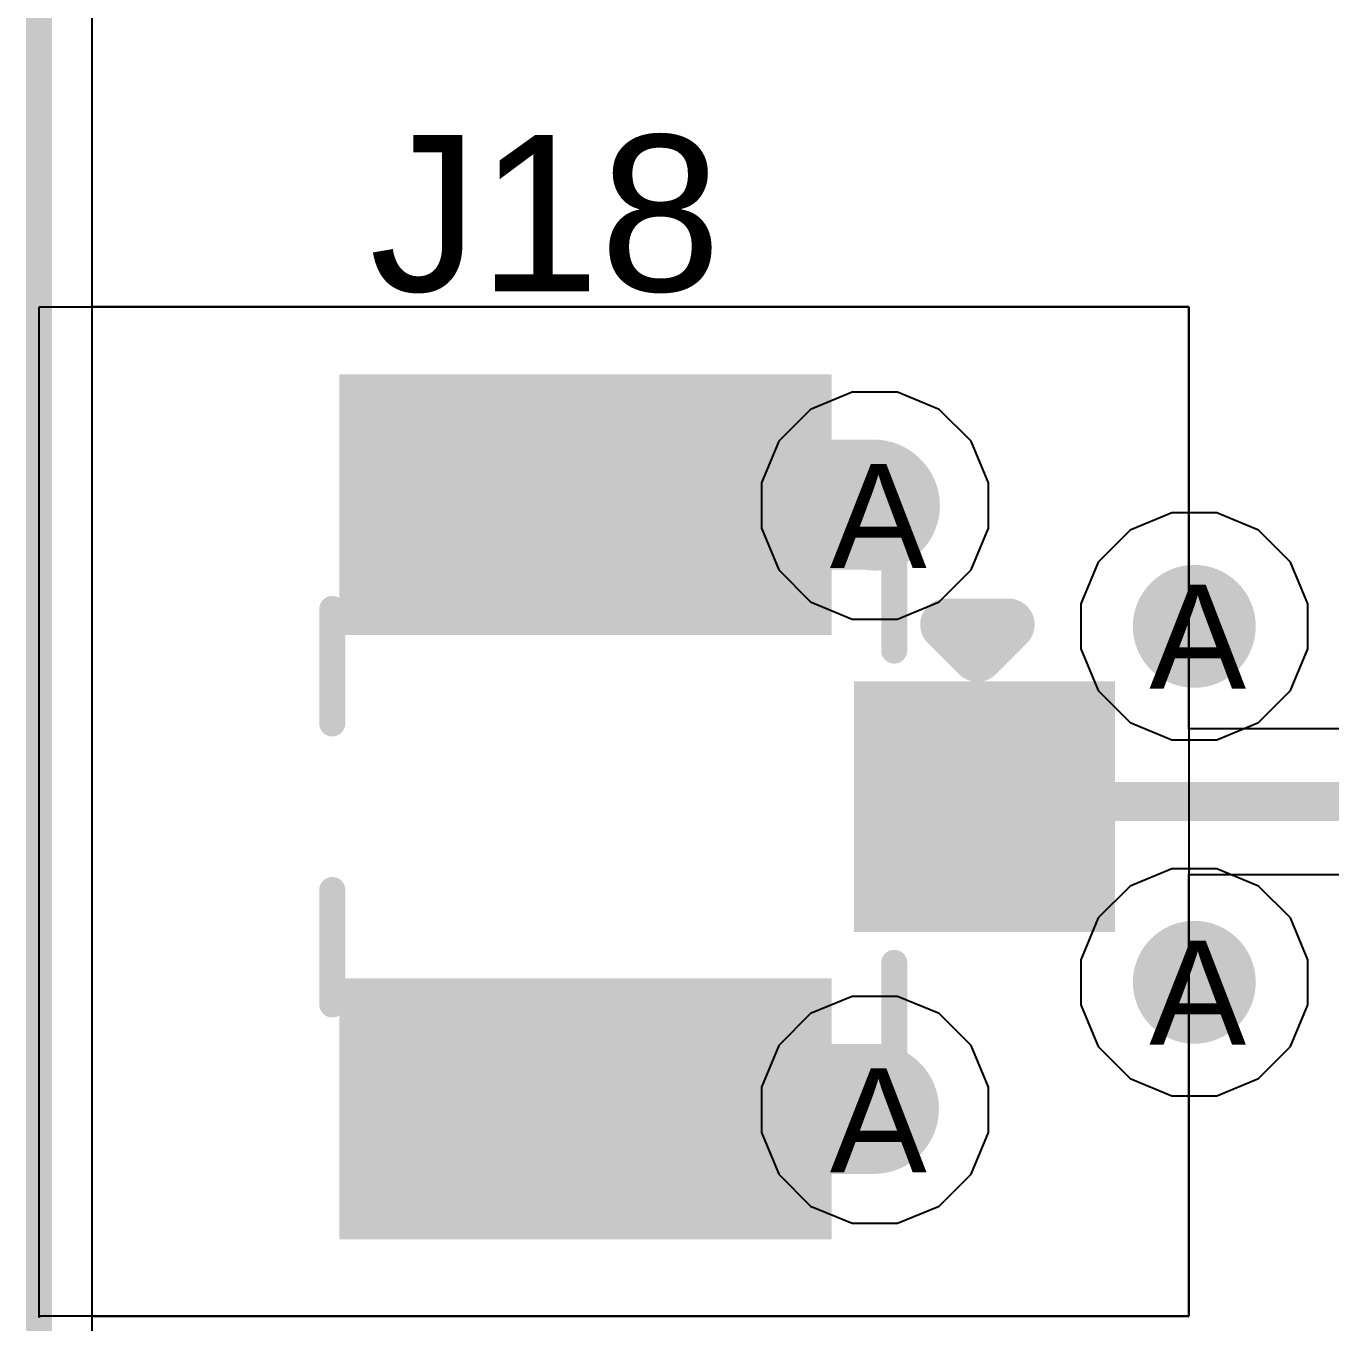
# Model space of a CAD drawing. Header units: inches. Extents: x 0 to 208, y 0 to 213.
# Drawn here: x -0.0025 to 0.2483, y 0.8927 to 1.142 of the extents above; entities that cross this region are included whole.
import ezdxf

# ---------------------------------------------------------------- set-up
doc = ezdxf.new("R2010")
doc.units = ezdxf.units.IN
doc.header["$MEASUREMENT"] = 0
for name, color, linetype in [('Board_Outline', 216, 'Continuous'), ('Bottom Layer', 5, 'Continuous'), ('Drill Drawing', 1, 'Continuous'), ('L2_GND1', 16, 'Continuous'), ('L3_SIG1', 76, 'Continuous'), ('L4_PWR', 90, 'Continuous'), ('L5_GND2', 156, 'Continuous'), ('L6_SIG2', 130, 'Continuous'), ('L7_GND3', 216, 'Continuous'), ('Top Layer', 1, 'Continuous'), ('Top Overlay', 2, 'Continuous'), ('Top Paste', 8, 'Continuous'), ('Top Solder', 216, 'Continuous'), ('Via Holes', 16, 'Continuous')]:
    doc.layers.add(name, color=color, linetype=linetype)
doc.styles.add('Arial', font='', dxfattribs={"height": 0.2})
doc.styles.get('Arial').set_extended_font_data('Arial')

# ---------------------------------------------------------------- blocks, each defined once
blk = doc.blocks.new('U_FL_R_SMT_1_80___19')
at = {"layer": 'Top Layer'}
for points in [[(-0.0791339, 0.0816617), (-0.0370079, 0.0816617), (-0.0370079, -0.0049525), (-0.0791339, -0.0049525)], [(0.0370081, 0.0816617), (0.0791341, 0.0816617), (0.0791341, -0.0049525), (0.0370081, -0.0049525)], [(-0.02007765, -0.0172904), (0.02007985, -0.0172904), (0.02007985, -0.0594164), (-0.02007765, -0.0594164)]]:
    blk.add_hatch(color=1, dxfattribs=at).paths.add_polyline_path(points)
at = {"layer": 'Top Paste'}
for points in [[(-0.0791339, 0.0816617), (-0.0370079, 0.0816617), (-0.0370079, -0.0049525), (-0.0791339, -0.0049525)], [(0.0370081, 0.0816617), (0.0791341, 0.0816617), (0.0791341, -0.0049525), (0.0370081, -0.0049525)], [(-0.02007765, -0.0172904), (0.02007985, -0.0172904), (0.02007985, -0.0594164), (-0.02007765, -0.0594164)]]:
    blk.add_hatch(color=8, dxfattribs=at).paths.add_polyline_path(points)
at = {"layer": 'Top Solder'}
for points in [[(-0.0831339, 0.0856617), (-0.0330079, 0.0856617), (-0.0330079, -0.0089525), (-0.0831339, -0.0089525)], [(0.0330081, 0.0856617), (0.0831341, 0.0856617), (0.0831341, -0.0089525), (0.0330081, -0.0089525)], [(-0.02407765, -0.0132904), (0.02407985, -0.0132904), (0.02407985, -0.0634164), (-0.02407765, -0.0634164)]]:
    blk.add_hatch(color=216, dxfattribs=at).paths.add_polyline_path(points)
at = {"layer": 'Top Overlay'}
for points in [[(-0.0380009, 0.0870006, 0.005, 0.005, 0), (-0.0160009, 0.0870006, 0.005, 0.005, 0)], [(0.0160011, 0.0870006, 0.005, 0.005, 0), (0.0380011, 0.0870006, 0.005, 0.005, 0)], [(-0.0480009, -0.0209994, 0.005, 0.005, 0), (-0.0300009, -0.0209994, 0.005, 0.005, 0)], [(0.0300011, -0.0209994, 0.005, 0.005, 0), (0.0480011, -0.0209994, 0.005, 0.005, 0)], [(0.0350011, -0.0309994, 0.01, 0.01, 0), (0.0290011, -0.0369994, 0.01, 0.01, 0)], [(0.0350011, -0.0309994, 0.01, 0.01, 0), (0.0350011, -0.0429994, 0.01, 0.01, 0)], [(0.0290011, -0.0369994, 0.01, 0.01, 0), (0.0350011, -0.0429994, 0.01, 0.01, 0)]]:
    blk.add_lwpolyline(points, format="xyseb", dxfattribs=at)
for points in [[(-0.0392509, 0.0870006, 0.0025, 0.0025, 1), (-0.0367509, 0.0870006, 0.0025, 0.0025, 1)], [(-0.0172509, 0.0870006, 0.0025, 0.0025, 1), (-0.0147509, 0.0870006, 0.0025, 0.0025, 1)], [(0.0147511, 0.0870006, 0.0025, 0.0025, 1), (0.0172511, 0.0870006, 0.0025, 0.0025, 1)], [(0.0367511, 0.0870006, 0.0025, 0.0025, 1), (0.0392511, 0.0870006, 0.0025, 0.0025, 1)], [(-0.0492509, -0.0209994, 0.0025, 0.0025, 1), (-0.0467509, -0.0209994, 0.0025, 0.0025, 1)], [(-0.0312509, -0.0209994, 0.0025, 0.0025, 1), (-0.0287509, -0.0209994, 0.0025, 0.0025, 1)], [(0.0287511, -0.0209994, 0.0025, 0.0025, 1), (0.0312511, -0.0209994, 0.0025, 0.0025, 1)], [(0.0467511, -0.0209994, 0.0025, 0.0025, 1), (0.0492511, -0.0209994, 0.0025, 0.0025, 1)], [(0.0325011, -0.0309994, 0.005, 0.005, 1), (0.0375011, -0.0309994, 0.005, 0.005, 1)], [(0.0325011, -0.0309994, 0.005, 0.005, 1), (0.0375011, -0.0309994, 0.005, 0.005, 1)], [(0.0265011, -0.0369994, 0.005, 0.005, 1), (0.0315011, -0.0369994, 0.005, 0.005, 1)], [(0.0265011, -0.0369994, 0.005, 0.005, 1), (0.0315011, -0.0369994, 0.005, 0.005, 1)], [(0.0325011, -0.0429994, 0.005, 0.005, 1), (0.0375011, -0.0429994, 0.005, 0.005, 1)], [(0.0325011, -0.0429994, 0.005, 0.005, 1), (0.0375011, -0.0429994, 0.005, 0.005, 1)]]:
    blk.add_lwpolyline(points, format="xyseb", close=True, dxfattribs=at)

msp = doc.modelspace()

# ---------------------------------------------------------------- hatches: boundary and pattern name
at = {"layer": 'Bottom Layer'}
h = msp.add_hatch(color=5, dxfattribs=at)
edge = h.paths.add_edge_path()
edge.add_arc((0.1606448, 1.0498142), 0.011811, 0, 360)
h = msp.add_hatch(color=5, dxfattribs=at)
edge = h.paths.add_edge_path()
edge.add_arc((0.2220365, 1.0265925), 0.011811, 0, 360)
h = msp.add_hatch(color=5, dxfattribs=at)
edge = h.paths.add_edge_path()
edge.add_arc((0.2220365, 0.9581919), 0.011811, 0, 360)
h = msp.add_hatch(color=5, dxfattribs=at)
edge = h.paths.add_edge_path()
edge.add_arc((0.1606448, 0.9336722), 0.011811, 0, 360)
at = {"layer": 'L2_GND1'}
h = msp.add_hatch(color=16, dxfattribs=at)
edge = h.paths.add_edge_path()
edge.add_arc((0.1606448, 1.0498142), 0.011811, 0, 360)
h = msp.add_hatch(color=16, dxfattribs=at)
edge = h.paths.add_edge_path()
edge.add_arc((0.2220365, 1.0265925), 0.011811, 0, 360)
h = msp.add_hatch(color=16, dxfattribs=at)
edge = h.paths.add_edge_path()
edge.add_arc((0.2220365, 0.9581919), 0.011811, 0, 360)
h = msp.add_hatch(color=16, dxfattribs=at)
edge = h.paths.add_edge_path()
edge.add_arc((0.1606448, 0.9336722), 0.011811, 0, 360)
at = {"layer": 'L3_SIG1'}
h = msp.add_hatch(color=76, dxfattribs=at)
edge = h.paths.add_edge_path()
edge.add_arc((0.1606448, 1.0498142), 0.011811, 0, 360)
h = msp.add_hatch(color=76, dxfattribs=at)
edge = h.paths.add_edge_path()
edge.add_arc((0.2220365, 1.0265925), 0.011811, 0, 360)
h = msp.add_hatch(color=76, dxfattribs=at)
edge = h.paths.add_edge_path()
edge.add_arc((0.2220365, 0.9581919), 0.011811, 0, 360)
h = msp.add_hatch(color=76, dxfattribs=at)
edge = h.paths.add_edge_path()
edge.add_arc((0.1606448, 0.9336722), 0.011811, 0, 360)
at = {"layer": 'L4_PWR'}
h = msp.add_hatch(color=90, dxfattribs=at)
edge = h.paths.add_edge_path()
edge.add_arc((0.1606448, 1.0498142), 0.011811, 0, 360)
h = msp.add_hatch(color=90, dxfattribs=at)
edge = h.paths.add_edge_path()
edge.add_arc((0.2220365, 1.0265925), 0.011811, 0, 360)
h = msp.add_hatch(color=90, dxfattribs=at)
edge = h.paths.add_edge_path()
edge.add_arc((0.2220365, 0.9581919), 0.011811, 0, 360)
h = msp.add_hatch(color=90, dxfattribs=at)
edge = h.paths.add_edge_path()
edge.add_arc((0.1606448, 0.9336722), 0.011811, 0, 360)
at = {"layer": 'L5_GND2'}
h = msp.add_hatch(color=156, dxfattribs=at)
edge = h.paths.add_edge_path()
edge.add_arc((0.1606448, 1.0498142), 0.011811, 0, 360)
h = msp.add_hatch(color=156, dxfattribs=at)
edge = h.paths.add_edge_path()
edge.add_arc((0.2220365, 1.0265925), 0.011811, 0, 360)
h = msp.add_hatch(color=156, dxfattribs=at)
edge = h.paths.add_edge_path()
edge.add_arc((0.2220365, 0.9581919), 0.011811, 0, 360)
h = msp.add_hatch(color=156, dxfattribs=at)
edge = h.paths.add_edge_path()
edge.add_arc((0.1606448, 0.9336722), 0.011811, 0, 360)
at = {"layer": 'L6_SIG2'}
h = msp.add_hatch(color=130, dxfattribs=at)
edge = h.paths.add_edge_path()
edge.add_arc((0.1606448, 1.0498142), 0.011811, 0, 360)
h = msp.add_hatch(color=130, dxfattribs=at)
edge = h.paths.add_edge_path()
edge.add_arc((0.2220365, 1.0265925), 0.011811, 0, 360)
h = msp.add_hatch(color=130, dxfattribs=at)
edge = h.paths.add_edge_path()
edge.add_arc((0.2220365, 0.9581919), 0.011811, 0, 360)
h = msp.add_hatch(color=130, dxfattribs=at)
edge = h.paths.add_edge_path()
edge.add_arc((0.1606448, 0.9336722), 0.011811, 0, 360)
at = {"layer": 'L7_GND3'}
h = msp.add_hatch(color=216, dxfattribs=at)
edge = h.paths.add_edge_path()
edge.add_arc((0.1606448, 1.0498142), 0.011811, 0, 360)
h = msp.add_hatch(color=216, dxfattribs=at)
edge = h.paths.add_edge_path()
edge.add_arc((0.2220365, 1.0265925), 0.011811, 0, 360)
h = msp.add_hatch(color=216, dxfattribs=at)
edge = h.paths.add_edge_path()
edge.add_arc((0.2220365, 0.9581919), 0.011811, 0, 360)
h = msp.add_hatch(color=216, dxfattribs=at)
edge = h.paths.add_edge_path()
edge.add_arc((0.1606448, 0.9336722), 0.011811, 0, 360)
at = {"layer": 'Top Layer'}
h = msp.add_hatch(color=1, dxfattribs=at)
edge = h.paths.add_edge_path()
edge.add_arc((0.1606448, 1.0498142), 0.011811, 0, 360)
h = msp.add_hatch(color=1, dxfattribs=at)
edge = h.paths.add_edge_path()
edge.add_arc((0.2220365, 1.0265925), 0.011811, 0, 360)
h = msp.add_hatch(color=1, dxfattribs=at)
edge = h.paths.add_edge_path()
edge.add_arc((0.2220365, 0.9581919), 0.011811, 0, 360)
h = msp.add_hatch(color=1, dxfattribs=at)
edge = h.paths.add_edge_path()
edge.add_arc((0.1606448, 0.9336722), 0.011811, 0, 360)
at = {"layer": 'Via Holes'}
h = msp.add_hatch(color=7, dxfattribs=at)
edge = h.paths.add_edge_path()
edge.add_arc((0.1606448, 1.0498142), 0.0059055, 0, 360)
h = msp.add_hatch(color=7, dxfattribs=at)
edge = h.paths.add_edge_path()
edge.add_arc((0.2220365, 1.0265925), 0.0059055, 0, 360)
h = msp.add_hatch(color=7, dxfattribs=at)
edge = h.paths.add_edge_path()
edge.add_arc((0.2220365, 0.9581919), 0.0059055, 0, 360)
h = msp.add_hatch(color=7, dxfattribs=at)
edge = h.paths.add_edge_path()
edge.add_arc((0.1606448, 0.9336722), 0.0059055, 0, 360)

# ---------------------------------------------------------------- linework, layer by layer
at = {"layer": 'Board_Outline'}
msp.add_lwpolyline([(0, 0, 0.005, 0.005, 0), (0, 4.3307087, 0.005, 0.005, 0)], format="xyseb", dxfattribs=at)
at = {"layer": 'Bottom Layer'}
msp.add_line((0.0101954, 0.0101954), (0.0101954, 1.8799442), dxfattribs=at)
at = {"layer": 'L2_GND1'}
for p, q in [((0.0101954, 0.0101954), (0.0101954, 3.6346457)), ((0.1563063, 1.0716252), (0.1482899, 1.0683047)), ((0.1649833, 1.0716252), (0.1563063, 1.0716252)), ((0.1729997, 1.0683047), (0.1649833, 1.0716252)), ((0.1482899, 1.0683047), (0.1421543, 1.0621691)), ((0.1791353, 1.0621691), (0.1729997, 1.0683047)), ((0.1421543, 1.0621691), (0.1388338, 1.0541527)), ((0.1824558, 1.0541527), (0.1791353, 1.0621691)), ((0.1388338, 1.0541527), (0.1388338, 1.0454757)), ((0.1824558, 1.0454757), (0.1824558, 1.0541527)), ((0.217698, 1.0484035), (0.2096816, 1.045083)), ((0.226375, 1.0484035), (0.217698, 1.0484035)), ((0.2343914, 1.045083), (0.226375, 1.0484035)), ((0.1388338, 1.0454757), (0.1421543, 1.0374593)), ((0.1791353, 1.0374593), (0.1824558, 1.0454757)), ((0.2096816, 1.045083), (0.203546, 1.0389474)), ((0.240527, 1.0389474), (0.2343914, 1.045083)), ((0.203546, 1.0389474), (0.2002255, 1.030931)), ((0.2438475, 1.030931), (0.240527, 1.0389474)), ((0.1421543, 1.0374593), (0.1482899, 1.0313237)), ((0.1729997, 1.0313237), (0.1791353, 1.0374593)), ((0.1482899, 1.0313237), (0.1563063, 1.0280032)), ((0.1649833, 1.0280032), (0.1729997, 1.0313237)), ((0.2002255, 1.030931), (0.2002255, 1.022254)), ((0.2438475, 1.022254), (0.2438475, 1.030931)), ((0.1563063, 1.0280032), (0.1649833, 1.0280032)), ((0.2002255, 1.022254), (0.203546, 1.0142376)), ((0.240527, 1.0142376), (0.2438475, 1.022254)), ((0.203546, 1.0142376), (0.2096816, 1.008102)), ((0.2343914, 1.008102), (0.240527, 1.0142376)), ((0.2096816, 1.008102), (0.217698, 1.0047815)), ((0.226375, 1.0047815), (0.2343914, 1.008102)), ((0.217698, 1.0047815), (0.226375, 1.0047815)), ((0.217698, 0.9800029), (0.2096816, 0.9766824)), ((0.226375, 0.9800029), (0.217698, 0.9800029)), ((0.2343914, 0.9766824), (0.226375, 0.9800029)), ((0.2096816, 0.9766824), (0.203546, 0.9705468)), ((0.240527, 0.9705468), (0.2343914, 0.9766824)), ((0.203546, 0.9705468), (0.2002255, 0.9625304)), ((0.2438475, 0.9625304), (0.240527, 0.9705468)), ((0.2002255, 0.9625304), (0.2002255, 0.9538534)), ((0.2438475, 0.9538534), (0.2438475, 0.9625304)), ((0.1563063, 0.9554832), (0.1482899, 0.9521627)), ((0.1649833, 0.9554832), (0.1563063, 0.9554832)), ((0.1729997, 0.9521627), (0.1649833, 0.9554832)), ((0.2002255, 0.9538534), (0.203546, 0.945837)), ((0.240527, 0.945837), (0.2438475, 0.9538534)), ((0.1482899, 0.9521627), (0.1421543, 0.9460271)), ((0.1791353, 0.9460271), (0.1729997, 0.9521627)), ((0.1421543, 0.9460271), (0.1388338, 0.9380107)), ((0.1824558, 0.9380107), (0.1791353, 0.9460271)), ((0.203546, 0.945837), (0.2096816, 0.9397014)), ((0.2343914, 0.9397014), (0.240527, 0.945837)), ((0.1388338, 0.9380107), (0.1388338, 0.9293337)), ((0.1824558, 0.9293337), (0.1824558, 0.9380107)), ((0.2096816, 0.9397014), (0.217698, 0.9363809)), ((0.226375, 0.9363809), (0.2343914, 0.9397014)), ((0.217698, 0.9363809), (0.226375, 0.9363809)), ((0.1388338, 0.9293337), (0.1421543, 0.9213173)), ((0.1791353, 0.9213173), (0.1824558, 0.9293337)), ((0.1421543, 0.9213173), (0.1482899, 0.9151817)), ((0.1729997, 0.9151817), (0.1791353, 0.9213173)), ((0.1482899, 0.9151817), (0.1563063, 0.9118612)), ((0.1649833, 0.9118612), (0.1729997, 0.9151817)), ((0.1563063, 0.9118612), (0.1649833, 0.9118612))]:
    msp.add_line(p, q, dxfattribs=at)
at = {"layer": 'L3_SIG1'}
msp.add_line((0.0101954, 0.0101954), (0.0101954, 1.8799442), dxfattribs=at)
at = {"layer": 'L4_PWR'}
for p, q in [((0.0101954, 0.0101954), (0.0101954, 1.8799442)), ((0.1563063, 1.0716252), (0.1482899, 1.0683047)), ((0.1649833, 1.0716252), (0.1563063, 1.0716252)), ((0.1729997, 1.0683047), (0.1649833, 1.0716252)), ((0.1482899, 1.0683047), (0.1421543, 1.0621691)), ((0.1791353, 1.0621691), (0.1729997, 1.0683047)), ((0.1421543, 1.0621691), (0.1388338, 1.0541527)), ((0.1824558, 1.0541527), (0.1791353, 1.0621691)), ((0.1388338, 1.0541527), (0.1388338, 1.0454757)), ((0.1824558, 1.0454757), (0.1824558, 1.0541527)), ((0.217698, 1.0484035), (0.2096816, 1.045083)), ((0.226375, 1.0484035), (0.217698, 1.0484035)), ((0.2343914, 1.045083), (0.226375, 1.0484035)), ((0.1388338, 1.0454757), (0.1421543, 1.0374593)), ((0.1791353, 1.0374593), (0.1824558, 1.0454757)), ((0.2096816, 1.045083), (0.203546, 1.0389474)), ((0.240527, 1.0389474), (0.2343914, 1.045083)), ((0.203546, 1.0389474), (0.2002255, 1.030931)), ((0.2438475, 1.030931), (0.240527, 1.0389474)), ((0.1421543, 1.0374593), (0.1482899, 1.0313237)), ((0.1729997, 1.0313237), (0.1791353, 1.0374593)), ((0.1482899, 1.0313237), (0.1563063, 1.0280032)), ((0.1649833, 1.0280032), (0.1729997, 1.0313237)), ((0.2002255, 1.030931), (0.2002255, 1.022254)), ((0.2438475, 1.022254), (0.2438475, 1.030931)), ((0.1563063, 1.0280032), (0.1649833, 1.0280032)), ((0.2002255, 1.022254), (0.203546, 1.0142376)), ((0.240527, 1.0142376), (0.2438475, 1.022254)), ((0.203546, 1.0142376), (0.2096816, 1.008102)), ((0.2343914, 1.008102), (0.240527, 1.0142376)), ((0.2096816, 1.008102), (0.217698, 1.0047815)), ((0.226375, 1.0047815), (0.2343914, 1.008102)), ((0.217698, 1.0047815), (0.226375, 1.0047815)), ((0.217698, 0.9800029), (0.2096816, 0.9766824)), ((0.226375, 0.9800029), (0.217698, 0.9800029)), ((0.2343914, 0.9766824), (0.226375, 0.9800029)), ((0.2096816, 0.9766824), (0.203546, 0.9705468)), ((0.240527, 0.9705468), (0.2343914, 0.9766824)), ((0.203546, 0.9705468), (0.2002255, 0.9625304)), ((0.2438475, 0.9625304), (0.240527, 0.9705468)), ((0.2002255, 0.9625304), (0.2002255, 0.9538534)), ((0.2438475, 0.9538534), (0.2438475, 0.9625304)), ((0.1563063, 0.9554832), (0.1482899, 0.9521627)), ((0.1649833, 0.9554832), (0.1563063, 0.9554832)), ((0.1729997, 0.9521627), (0.1649833, 0.9554832)), ((0.2002255, 0.9538534), (0.203546, 0.945837)), ((0.240527, 0.945837), (0.2438475, 0.9538534)), ((0.1482899, 0.9521627), (0.1421543, 0.9460271)), ((0.1791353, 0.9460271), (0.1729997, 0.9521627)), ((0.1421543, 0.9460271), (0.1388338, 0.9380107)), ((0.1824558, 0.9380107), (0.1791353, 0.9460271)), ((0.203546, 0.945837), (0.2096816, 0.9397014)), ((0.2343914, 0.9397014), (0.240527, 0.945837)), ((0.1388338, 0.9380107), (0.1388338, 0.9293337)), ((0.1824558, 0.9293337), (0.1824558, 0.9380107)), ((0.2096816, 0.9397014), (0.217698, 0.9363809)), ((0.226375, 0.9363809), (0.2343914, 0.9397014)), ((0.217698, 0.9363809), (0.226375, 0.9363809)), ((0.1388338, 0.9293337), (0.1421543, 0.9213173)), ((0.1791353, 0.9213173), (0.1824558, 0.9293337)), ((0.1421543, 0.9213173), (0.1482899, 0.9151817)), ((0.1729997, 0.9151817), (0.1791353, 0.9213173)), ((0.1482899, 0.9151817), (0.1563063, 0.9118612)), ((0.1649833, 0.9118612), (0.1729997, 0.9151817)), ((0.1563063, 0.9118612), (0.1649833, 0.9118612))]:
    msp.add_line(p, q, dxfattribs=at)
at = {"layer": 'L5_GND2'}
msp.add_line((0.0101954, 0.0101954), (0.0101954, 1.8799442), dxfattribs=at)
at = {"layer": 'L6_SIG2'}
msp.add_line((0.0101954, 0.0101954), (0.0101954, 1.8799442), dxfattribs=at)
at = {"layer": 'L7_GND3'}
msp.add_line((0.0101954, 0.0101954), (0.0101954, 1.8799442), dxfattribs=at)
at = {"layer": 'Top Layer'}
for p, q in [((0.0101954, 1.0880047), (0.0101954, 1.8799442)), ((0, 0.8937731), (0, 1.0880049)), ((0, 1.0880049), (0.221, 1.088)), ((0.221, 1.088), (0.0101954, 1.0880047)), ((0.221, 1.088), (0.221, 0.894)), ((0.221, 1.0069246), (0.221, 1.088)), ((0.3107678, 1.0069246), (0.221, 1.0069246)), ((0.221, 0.894), (0.221, 0.9789358)), ((0.221, 0.9789358), (0.3107678, 0.9789358)), ((0.0002269, 0.894), (0, 0.8937731)), ((0.219, 0.894), (0.0002269, 0.894)), ((0.0101954, 0.0101954), (0.0101954, 0.894)), ((0.0101954, 0.894), (0.221, 0.894)), ((0.22, 0.894), (0.219, 0.894)), ((0.221, 0.894), (0.22, 0.894))]:
    msp.add_line(p, q, dxfattribs=at)
for points in [[(0.1049998, 1.0500002, 0.025, 0.025, 0), (0.1604588, 1.0500002, 0.025, 0.025, 0)], [(0.1604588, 1.0500002, 0.025, 0.025, 0), (0.1606448, 1.0498142, 0.025, 0.025, 0)], [(0.1049998, 1.0498142, 0.01, 0.01, 0), (0.1049998, 1.0500002, 0.01, 0.01, 0)], [(0.1827078, 0.9929292, 0.007451, 0.007451, 0), (0.1827078, 0.9929302, 0.007451, 0.007451, 0)], [(0.1827078, 0.9929302, 0.007451, 0.007451, 0), (0.3297678, 0.9929302, 0.007451, 0.007451, 0)], [(0.1049998, 0.9338582, 0.025, 0.025, 0), (0.1604588, 0.9338582, 0.025, 0.025, 0)]]:
    msp.add_lwpolyline(points, format="xyseb", dxfattribs=at)
for points in [[(0.0987498, 1.0500002, 0.0125, 0.0125, 1), (0.1112498, 1.0500002, 0.0125, 0.0125, 1)], [(0.1542088, 1.0500002, 0.0125, 0.0125, 1), (0.1667088, 1.0500002, 0.0125, 0.0125, 1)], [(0.1542088, 1.0500002, 0.0125, 0.0125, 1), (0.1667088, 1.0500002, 0.0125, 0.0125, 1)], [(0.1543948, 1.0498142, 0.0125, 0.0125, 1), (0.1668948, 1.0498142, 0.0125, 0.0125, 1)], [(0.1024998, 1.0500002, 0.005, 0.005, 1), (0.1074998, 1.0500002, 0.005, 0.005, 1)], [(0.1024998, 1.0498142, 0.005, 0.005, 1), (0.1074998, 1.0498142, 0.005, 0.005, 1)], [(0.1808451, 0.9929302, 0.0037255, 0.0037255, 1), (0.1845705, 0.9929302, 0.0037255, 0.0037255, 1)], [(0.1808451, 0.9929302, 0.0037255, 0.0037255, 1), (0.1845705, 0.9929302, 0.0037255, 0.0037255, 1)], [(0.1808451, 0.9929292, 0.0037255, 0.0037255, 1), (0.1845705, 0.9929292, 0.0037255, 0.0037255, 1)], [(0.0987498, 0.9338582, 0.0125, 0.0125, 1), (0.1112498, 0.9338582, 0.0125, 0.0125, 1)], [(0.1542088, 0.9338582, 0.0125, 0.0125, 1), (0.1667088, 0.9338582, 0.0125, 0.0125, 1)]]:
    msp.add_lwpolyline(points, format="xyseb", close=True, dxfattribs=at)

# ---------------------------------------------------------------- block references
at = {"rotation": 90}
msp.add_blockref('U_FL_R_SMT_1_80___19', (0.1433544, 0.9919291), dxfattribs=at)

# ---------------------------------------------------------------- texts
at = {"layer": 'Drill Drawing', "style": 'Arial'}
for p in [(0.1519803, 1.0378175), (0.213372, 1.0145958), (0.213372, 0.9461952), (0.1519803, 0.9216755)]:
    msp.add_text('A', height=0.02, dxfattribs=at).set_placement(p)
at = {"layer": 'Top Overlay', "style": 'Arial'}
msp.add_text('J18', height=0.03, dxfattribs=at).set_placement((0.0635122, 1.0910049))

doc.saveas('drawing.dxf')
